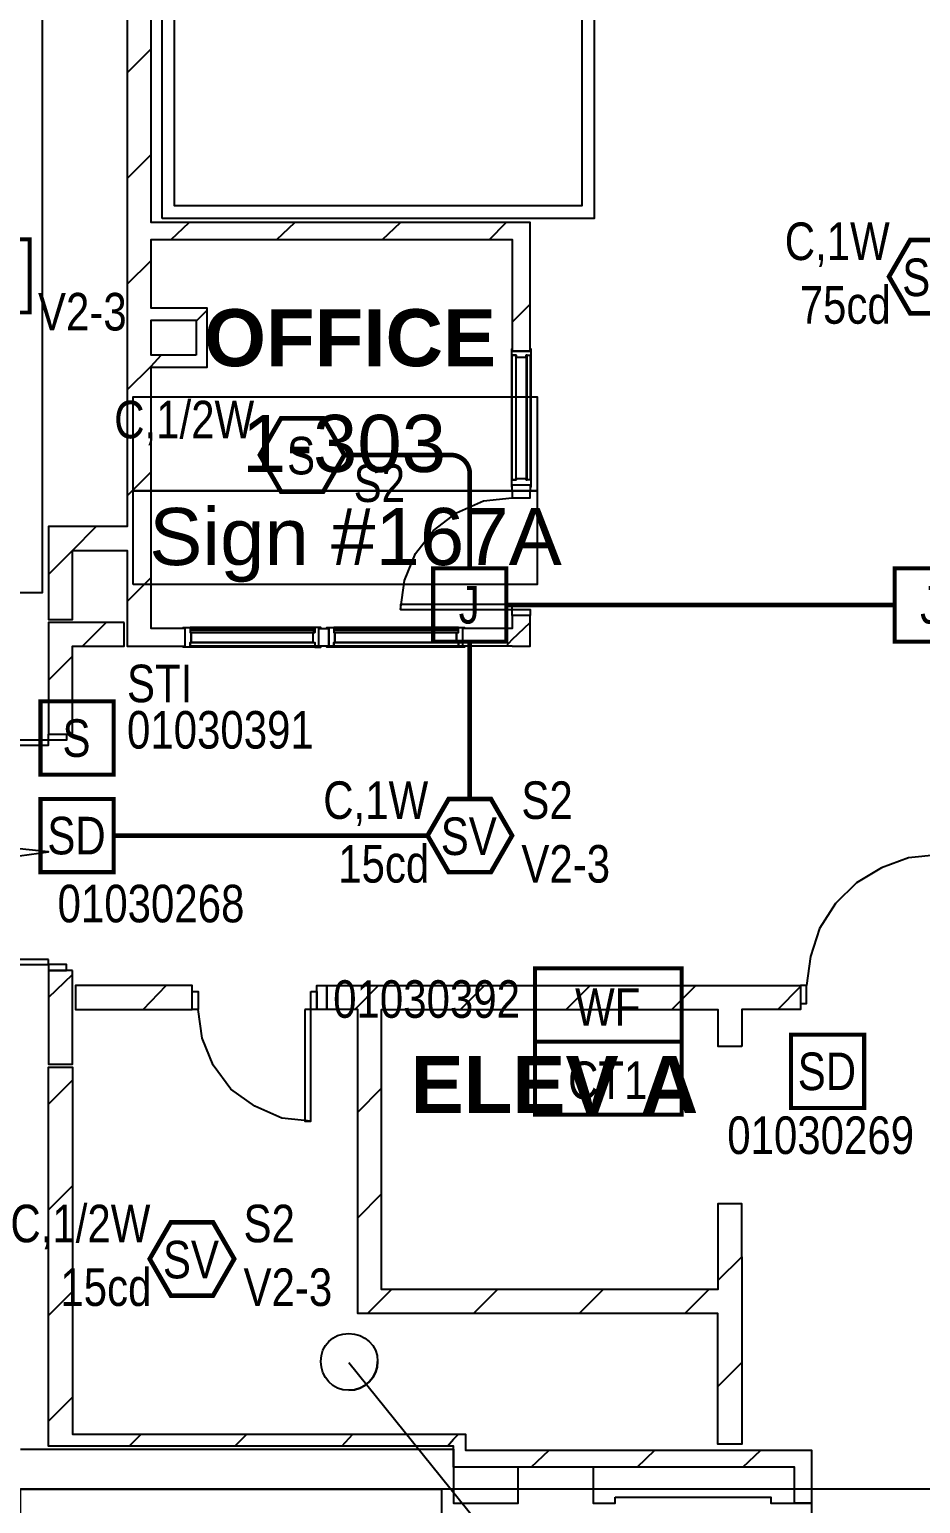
# Model space of a CAD drawing. Header units: inches. Extents: x 8199 to 15931, y 7617 to 15423.
# Drawn here: x 9927.5 to 10212.1, y 8976.3 to 9447.2 of the extents above; entities that cross this region are included whole.
import ezdxf
from ezdxf.enums import TextEntityAlignment as Align

# ---------------------------------------------------------------- set-up
doc = ezdxf.new("R2010")
doc.units = ezdxf.units.IN
doc.header["$LTSCALE"] = 0.25
doc.header["$MEASUREMENT"] = 0
for name, color, linetype in [('BACKGROUND', 8, 'Continuous'), ('CONDUIT', 6, 'Continuous'), ('EOL', 1, 'Continuous'), ('JUNCTION BOX', 1, 'Continuous'), ('MONITOR MODULE', 1, 'Continuous'), ('PULL STATION', 1, 'Continuous'), ('SMOKE DETECTOR', 1, 'Continuous'), ('SPEAKER', 1, 'Continuous'), ('SPEAKER STROBE', 1, 'Continuous'), ('WATERFLOW SWITCH', 1, 'Continuous')]:
    doc.layers.add(name, color=color, linetype=linetype)
doc.styles.add('Arial', font='arial.ttf', dxfattribs={"width": 0.8})
doc.styles.add('PDF Arial', font='arial.ttf')
doc.styles.add('PDF Arial Bold', font='arialbd.ttf')

# ---------------------------------------------------------------- blocks, each defined once
blk = doc.blocks.new('SIGA-278')
at = {"layer": 'PULL STATION', "const_width": 1.3}
blk.add_lwpolyline([(-11.5, -11.68), (-11.5, 11.7), (11.89, 11.7), (11.89, -11.68)], close=True, dxfattribs=at)
at = {"layer": 'PULL STATION', "style": 'Arial', "width": 0.8}
blk.add_text('S', height=12, dxfattribs=at).set_placement((0, 0), align=Align.MIDDLE)
for tag, p in [('ADDRESS', (20.64, 8.96)), ('ZONE', (20.64, -8.58))]:
    blk.add_attdef(tag, text='', height=12, dxfattribs=at).set_placement(p, align=Align.MIDDLE_LEFT)
blk.add_attdef('SUBSCRIPT', text='', height=12, dxfattribs=at).set_placement((-16.56, -9.02), align=Align.MIDDLE_RIGHT)
blk = doc.blocks.new('GC-S7')
at = {"layer": 'SPEAKER', "const_width": 1.46}
blk.add_lwpolyline([(13.83, 0.21), (7.08, 11.9), (-6.42, 11.9), (-13.17, 0.21), (-6.42, -11.49), (7.08, -11.49)], close=True, dxfattribs=at)
at = {"layer": 'SPEAKER', "style": 'Arial', "width": 0.8}
blk.add_text('S', height=12, dxfattribs=at).set_placement((0, 0), align=Align.MIDDLE)
for tag, p in [('C', (-14.98, 11.52)), ('1/2W', (-14.65, -8.82))]:
    blk.add_attdef(tag, text='', height=12, dxfattribs=at).set_placement(p, align=Align.MIDDLE_RIGHT)
blk.add_attdef('Speaker_Circuit', text='', height=12, dxfattribs=at).set_placement((16.8, -8.82), align=Align.MIDDLE_LEFT)
blk = doc.blocks.new('WATERFLOW SWITCH')
at = {"layer": 'WATERFLOW SWITCH', "const_width": 1.25}
blk.add_lwpolyline([(-23.19, 12.37), (23.58, 12.37), (23.58, -11.01), (-23.19, -11.01)], close=True, dxfattribs=at)
at = {"layer": 'WATERFLOW SWITCH', "style": 'Arial', "width": 0.8}
blk.add_text('WF', height=12, dxfattribs=at).set_placement((0, 0), align=Align.MIDDLE)
for tag, p in [('ADDRESS', (28.76, 11.59)), ('ZONE', (29.08, -8.75))]:
    blk.add_attdef(tag, text='', height=12, dxfattribs=at).set_placement(p, align=Align.MIDDLE_LEFT)
blk = doc.blocks.new('GC-S7VM')
at = {"layer": 'SPEAKER STROBE', "const_width": 1.46}
blk.add_lwpolyline([(13.83, 0.21), (7.08, 11.9), (-6.42, 11.9), (-13.17, 0.21), (-6.42, -11.49), (7.08, -11.49)], close=True, dxfattribs=at)
at = {"layer": 'SPEAKER STROBE', "style": 'Arial', "width": 0.8}
blk.add_text('SV', height=12, dxfattribs=at).set_placement((0, 0), align=Align.MIDDLE)
for tag, p in [('C', (-12.95, 11.52)), ('CANDELA', (-12.62, -8.82)), ('1/2W', (-12.62, -29.16))]:
    blk.add_attdef(tag, text='', height=12, dxfattribs=at).set_placement(p, align=Align.MIDDLE_RIGHT)
for tag, p in [('Speaker_Circuit', (16.8, 11.52)), ('Visual_Circuit', (16.8, -8.82))]:
    blk.add_attdef(tag, text='', height=12, dxfattribs=at).set_placement(p, align=Align.MIDDLE_LEFT)
blk = doc.blocks.new('SIGA-PD')
at = {"layer": 'SMOKE DETECTOR', "const_width": 1.3}
blk.add_lwpolyline([(-11.5, -11.68), (-11.5, 11.7), (11.89, 11.7), (11.89, -11.68)], close=True, dxfattribs=at)
at = {"layer": 'SMOKE DETECTOR', "style": 'Arial', "width": 0.8}
blk.add_text('SD', height=12, dxfattribs=at).set_placement((0, 0), align=Align.MIDDLE)
for tag, p in [('ADDRESS', (20.64, 8.96)), ('ZONE', (20.64, -8.58))]:
    blk.add_attdef(tag, text='', height=12, dxfattribs=at).set_placement(p, align=Align.MIDDLE_LEFT)
blk.add_attdef('SUBSCRIPT', text='', height=12, dxfattribs=at).set_placement((-16.56, -9.02), align=Align.MIDDLE_RIGHT)
blk = doc.blocks.new('SIGA-CT1')
at = {"layer": 'MONITOR MODULE', "const_width": 1.25}
blk.add_lwpolyline([(-23.19, 12.37), (23.58, 12.37), (23.58, -11.01), (-23.19, -11.01)], close=True, dxfattribs=at)
at = {"layer": 'MONITOR MODULE', "style": 'Arial', "width": 0.8}
blk.add_text('CT1', height=12, dxfattribs=at).set_placement((0, 0), align=Align.MIDDLE)
blk = doc.blocks.new('EOLR')
at = {"layer": 'EOL', "const_width": 1.25}
blk.add_lwpolyline([(-23.38, 11.69), (23.38, 11.69), (23.38, -11.69), (-23.38, -11.69)], close=True, dxfattribs=at)
at = {"layer": 'EOL', "style": 'Arial', "width": 0.8}
blk.add_text('EOL', height=12, dxfattribs=at).set_placement((0, 0), align=Align.MIDDLE)
for tag, p in [('CIRCUIT#', (28.56, 10.91)), ('EOL_VALUE', (28.88, -9.43))]:
    blk.add_attdef(tag, text='', height=12, dxfattribs=at).set_placement(p, align=Align.MIDDLE_LEFT)
blk = doc.blocks.new('JUNCTION BOX')
at = {"const_width": 1.3}
blk.add_lwpolyline([(-11.5, -11.68), (-11.5, 11.7), (11.89, 11.7), (11.89, -11.68)], close=True, dxfattribs=at)
at = {"style": 'Arial', "width": 0.8}
blk.add_text('J', height=12, dxfattribs=at).set_placement((0, 0), align=Align.MIDDLE)
blk.add_attdef('SUBSCRIPT', text='', height=12, dxfattribs=at).set_placement((-16.56, -9.02), align=Align.MIDDLE_RIGHT)

msp = doc.modelspace()

# ---------------------------------------------------------------- linework, layer by layer
at = {"layer": 'BACKGROUND'}
for points in [[(9914.78, 9267.37), (9931.66, 9267.37), (9931.66, 9480.19), (9931.66, 9576.72), (9931.66, 9603.48), (9931.66, 9700.33), (9931.66, 9747.16), (9931.66, 9843.69), (9931.66, 9890.52), (9931.66, 9987.05), (9931.66, 10033.89)], [(9958.74, 9879.69), (9958.74, 9288.4), (9933.57, 9288.4), (9933.57, 9280.75), (9933.57, 9258.77), (9941.22, 9258.77), (9941.22, 9280.75), (9958.74, 9280.75), (9958.74, 9250.17), (9966.39, 9250.17), (9977.22, 9250.17), (9977.22, 9255.9), (9976.58, 9255.9), (9976.58, 9256.22), (9978.81, 9256.22), (9978.81, 9254.63), (9979.13, 9254.63), (9979.13, 9251.44), (9978.81, 9251.44), (9978.81, 9249.85), (9978.81, 9251.44), (10018.64, 9251.44), (10018.64, 9249.85), (9978.81, 9249.85), (9976.58, 9249.85), (9976.58, 9250.17), (9977.22, 9250.17), (9977.22, 9255.9), (9966.39, 9255.9), (9966.39, 9339.37), (9980.72, 9339.37), (9984.23, 9339.37), (9984.23, 9354.35), (9984.23, 9358.17), (9966.39, 9358.17), (9966.39, 9380.15), (10081.71, 9380.15), (10081.71, 9344.47), (10081.71, 9345.11), (10081.4, 9345.11), (10081.4, 9343.2), (10081.4, 9303.37), (10082.99, 9303.37), (10082.99, 9343.2), (10081.4, 9343.2), (10082.99, 9343.2), (10082.99, 9342.56), (10086.18, 9342.56), (10086.18, 9343.2), (10087.77, 9343.2), (10087.77, 9345.11), (10087.45, 9345.11), (10087.45, 9344.47), (10087.45, 9380.15), (10087.45, 9385.57), (9966.39, 9385.57), (9966.39, 9879.69)], [(9958.74, 9433.36), (9966.39, 9441)], [(9958.74, 9399.59), (9966.39, 9407.23)], [(9972.76, 9380.15), (9978.49, 9385.57)], [(10006.53, 9380.15), (10012.26, 9385.57)], [(10040.3, 9380.15), (10046.03, 9385.57)], [(10074.39, 9380.15), (10079.8, 9385.57)], [(9958.74, 9365.82), (9966.39, 9373.46)], [(9980.72, 9354.03), (9981.04, 9354.35), (9984.23, 9357.53)], [(10081.71, 9353.71), (10087.45, 9359.44)], [(9958.74, 9332.05), (9966.39, 9339.69), (9969.57, 9343.2)], [(10081.71, 9303.37), (10081.71, 9343.2)], [(10087.45, 9343.2), (10087.45, 9303.37)], [(10087.77, 9303.37), (10087.77, 9343.2)], [(9958.74, 9298.28), (9966.39, 9305.92)], [(10046.03, 9261.96), (10047.31, 9271.2), (10050.81, 9279.8), (10056.55, 9287.13), (10063.87, 9292.86), (10072.48, 9296.68), (10081.71, 9297.64), (10087.45, 9297.64), (10087.45, 9299.87), (10081.71, 9299.87), (10081.71, 9297.64)], [(9933.57, 9273.11), (9941.22, 9280.75), (9948.87, 9288.4)], [(9958.74, 9264.51), (9966.39, 9272.15)], [(9944.41, 9250.17), (9952.05, 9257.82)], [(10081.71, 9250.17), (10087.45, 9250.17), (10087.45, 9260.05), (10081.71, 9260.05), (10081.71, 9255.9), (10065.79, 9255.9), (10065.79, 9250.17), (10066.42, 9250.17), (10066.42, 9249.85), (10064.51, 9249.85), (10064.51, 9251.44), (10063.87, 9251.44), (10063.87, 9254.63), (10064.51, 9254.63), (10064.51, 9256.22), (10066.42, 9256.22), (10066.42, 9255.9), (10065.79, 9255.9), (10065.79, 9250.17)], [(10079.8, 9250.17), (10081.71, 9252.4), (10087.45, 9257.82)], [(10018.64, 9256.22), (9978.81, 9256.22)], [(9978.81, 9255.9), (10018.64, 9255.9)], [(10019.91, 9250.17), (10019.91, 9255.9), (10020.55, 9255.9), (10020.55, 9256.22), (10018.64, 9256.22), (10018.64, 9254.63), (10018, 9254.63), (10018, 9251.44), (10018.64, 9251.44), (10018.64, 9249.85), (10020.55, 9249.85), (10020.55, 9250.17), (10019.91, 9250.17), (10019.91, 9255.9), (10023.1, 9255.9), (10022.46, 9255.9), (10022.46, 9256.22), (10024.69, 9256.22), (10024.69, 9254.63), (10025.01, 9254.63), (10025.01, 9251.44), (10024.69, 9251.44), (10024.69, 9249.85), (10022.46, 9249.85), (10022.46, 9250.17), (10023.1, 9250.17), (10023.1, 9255.9), (10023.1, 9250.17)], [(10064.51, 9256.22), (10024.69, 9256.22)], [(10024.69, 9255.9), (10064.51, 9255.9)], [(9933.57, 9239.34), (9941.22, 9246.98)], [(9897.57, 9148.54), (9898.85, 9157.78), (9902.35, 9166.38), (9908.09, 9174.03), (9915.73, 9179.44), (9924.33, 9183.27), (9933.57, 9184.54), (9924.33, 9185.5), (9915.73, 9189.32), (9908.09, 9195.05), (9902.35, 9202.38), (9898.85, 9210.98), (9897.57, 9220.22), (9897.57, 9218.63), (9933.57, 9218.63), (9933.57, 9220.22), (9897.57, 9220.22)], [(10217.75, 9183.59), (10208.19, 9182.63), (10199.59, 9179.44), (10191.63, 9174.67), (10184.94, 9167.97), (10179.84, 9160.01), (10176.97, 9151.09), (10175.7, 9141.85), (10173.79, 9141.85), (10173.79, 9136.12), (10175.7, 9136.12), (10175.7, 9141.85)], [(9933.57, 9138.03), (9941.22, 9145.36)], [(9963.84, 9134.2), (9971.17, 9141.85)], [(10017.36, 9098.52), (10008.12, 9099.48), (9999.52, 9103.3), (9991.87, 9108.72), (9986.14, 9116.36), (9982.64, 9124.97), (9981.36, 9134.2), (9979.45, 9134.2), (9979.45, 9139.94), (9981.36, 9139.94), (9981.36, 9134.2)], [(10017.36, 9134.2), (10017.36, 9139.94)], [(10017.36, 9139.94), (10019.27, 9139.94)], [(10019.27, 9139.94), (10019.27, 9134.2)], [(10154.99, 9055.2), (10154.99, 8995.3), (10147.34, 8995.3), (10147.34, 9037.04), (10032.33, 9037.04), (10032.33, 9044.68), (10032.33, 9134.2), (10022.46, 9134.2), (10022.46, 9141.85), (10154.99, 9141.85), (10173.79, 9141.85), (10173.79, 9134.2), (10154.99, 9134.2), (10154.99, 9122.42), (10154.99, 9122.74)], [(10031.38, 9134.2), (10039.02, 9141.85)], [(10065.15, 9134.2), (10072.79, 9141.85)], [(10098.92, 9134.2), (10106.56, 9141.85)], [(10132.69, 9134.2), (10140.33, 9141.85)], [(10166.46, 9134.2), (10173.79, 9141.53)], [(10019.27, 9134.2), (10017.36, 9134.2)], [(10147.34, 9047.55), (10154.99, 9055.2), (10154.99, 9072.08), (10147.34, 9072.08), (10147.34, 9055.2), (10147.34, 9044.68), (10039.98, 9044.68), (10039.98, 9134.2), (10147.34, 9134.2), (10147.34, 9122.42), (10154.99, 9122.42)], [(9924.65, 8993.71), (10062.92, 8993.71), (10062.92, 8980.97), (10062.92, 8976.51), (10083.63, 8976.51), (10083.63, 8987.97), (10066.74, 8987.97), (10062.92, 8987.97), (10062.92, 8994.67), (9941.22, 8994.67), (9933.57, 8994.67), (9933.57, 9115.73), (9941.22, 9115.73), (9941.22, 8998.49), (10062.92, 8998.49), (10066.74, 8998.49), (10066.74, 8993.39), (10177.29, 8993.39), (10177.29, 8987.97), (10177.29, 8976.51), (10171.87, 8976.51), (10177.29, 8976.51), (10177.29, 8972.36)], [(9933.57, 9103.94), (9941.22, 9111.59)], [(10032.33, 9101.39), (10039.98, 9109.04)], [(9933.57, 9070.17), (9941.22, 9077.82)], [(10032.33, 9067.62), (10039.98, 9075.27)], [(10154.99, 9055.2), (10154.99, 9055.2)], [(9933.57, 9036.4), (9941.22, 9044.05)], [(10035.52, 9037.04), (10043.17, 9044.68)], [(10069.29, 9037.04), (10076.94, 9044.68)], [(10103.06, 9037.04), (10110.71, 9044.68)], [(10136.83, 9037.04), (10144.48, 9044.68)], [(10029.47, 9021.43), (10105.93, 8926.49), (10141.93, 8926.49)], [(10147.34, 9013.78), (10154.99, 9021.43)], [(9933.57, 9002.63), (9941.22, 9010.28)], [(9959.38, 8994.67), (9963.2, 8998.49)], [(9993.15, 8994.67), (9996.97, 8998.49)], [(10027.24, 8994.67), (10030.74, 8998.49)], [(10061.01, 8994.67), (10062.92, 8996.9), (10064.51, 8998.49)], [(10087.77, 8987.97), (10093.5, 8993.39)], [(10121.54, 8987.97), (10127.27, 8993.39)], [(10155.31, 8987.97), (10161.04, 8993.39)], [(10107.52, 8987.97), (10083.63, 8987.97)], [(9833.86, 8976.51), (9900.76, 8976.51), (9900.76, 8956.75), (9924.65, 8956.75), (9924.65, 8980.97), (10059.1, 8980.97), (10059.1, 8976.51), (10059.1, 8972.36), (10059.1, 8970.45), (10033.61, 8944.97), (10041.25, 8939.23), (10049.86, 8935.73), (10059.1, 8934.45)]]:
    msp.add_lwpolyline(points, dxfattribs=at)
for points in [[(9969.89, 9386.84), (9969.89, 9390.98), (9969.89, 9591.69), (9973.71, 9591.69), (9997.93, 9591.69), (9997.93, 9650.63), (9973.71, 9650.63), (9969.89, 9650.63), (9969.89, 9877.78), (9969.89, 9879.69), (9969.89, 9881.6), (10104.02, 9881.6), (10107.84, 9881.6), (10107.84, 9879.69), (10107.84, 9390.98), (10107.84, 9386.84)], [(9973.71, 9587.87), (9973.71, 9390.98), (10104.02, 9390.98), (10104.02, 9650.63), (10001.75, 9650.63), (10001.75, 9587.87), (9997.93, 9587.87)], [(9980.72, 9343.2), (9966.39, 9343.2), (9966.39, 9354.35), (9980.72, 9354.35)], [(10081.71, 9344.47), (10087.45, 9344.47)], [(10086.18, 9342.56), (10086.18, 9303.69), (10082.99, 9303.69), (10082.99, 9342.56)], [(10086.49, 9303.37), (10086.49, 9343.2), (10086.18, 9343.2), (10086.18, 9303.37)], [(9960.65, 9299.87), (9960.65, 9329.82), (10089.68, 9329.82), (10089.68, 9299.87)], [(9960.65, 9269.92), (9960.65, 9299.87), (10089.68, 9299.87), (10089.68, 9269.92)], [(10082.99, 9303.37), (10081.4, 9303.37), (10081.4, 9301.14), (10081.71, 9301.14), (10081.71, 9301.78), (10087.45, 9301.78), (10087.45, 9301.14), (10087.77, 9301.14), (10087.77, 9303.37), (10086.18, 9303.37), (10086.18, 9303.69), (10082.99, 9303.69)], [(10087.45, 9301.78), (10087.45, 9299.87), (10081.71, 9299.87), (10081.71, 9301.78)], [(10081.71, 9263.55), (10046.03, 9263.55), (10046.03, 9261.96), (10081.71, 9261.96)], [(9957.79, 9257.82), (9941.22, 9257.82), (9933.57, 9257.82), (9933.57, 9222.13), (9939.31, 9222.13), (9939.31, 9220.22), (9933.57, 9220.22), (9933.57, 9222.13), (9941.22, 9222.13), (9941.22, 9250.17), (9957.79, 9250.17)], [(10087.45, 9260.05), (10081.71, 9260.05), (10081.71, 9261.96), (10087.45, 9261.96)], [(10018.64, 9255.27), (9978.81, 9255.27), (9978.81, 9254.63), (10018.64, 9254.63)], [(9979.13, 9254.63), (10018, 9254.63), (10018, 9251.44), (9979.13, 9251.44)], [(10064.51, 9255.27), (10024.69, 9255.27), (10024.69, 9254.63), (10064.51, 9254.63)], [(10025.01, 9254.63), (10063.87, 9254.63), (10063.87, 9251.44), (10025.01, 9251.44)], [(10024.69, 9251.44), (10064.51, 9251.44), (10064.51, 9249.85), (10024.69, 9249.85)], [(9933.57, 9150.13), (9897.57, 9150.13), (9897.57, 9148.54), (9933.57, 9148.54)], [(9939.31, 9146.63), (9939.31, 9148.54), (9933.57, 9148.54), (9933.57, 9146.63)], [(9941.22, 9146.63), (9933.57, 9146.63), (9933.57, 9116.68), (9941.22, 9116.68)], [(9979.45, 9134.2), (9979.45, 9141.85), (9942.18, 9141.85), (9942.18, 9134.2)], [(10019.27, 9134.2), (10019.27, 9141.85), (10022.46, 9141.85), (10022.46, 9134.2)], [(10015.45, 9134.2), (10015.45, 9098.52), (10017.36, 9098.52), (10017.36, 9134.2)], [(10114.53, 8978.42), (10118.67, 8978.42), (10160.41, 8978.42), (10164.23, 8978.42), (10164.23, 8976.51), (10171.87, 8976.51), (10171.87, 8987.97), (10107.52, 8987.97), (10107.52, 8976.51), (10114.53, 8976.51)]]:
    msp.add_lwpolyline(points, close=True, dxfattribs=at)
at = {"layer": 'BACKGROUND', "ltscale": 0.208333}
msp.add_lwpolyline([(10081.71, 9250.17), (9978.81, 9250.17)], dxfattribs=at)
at = {"layer": 'BACKGROUND'}
msp.add_lwpolyline([(10029.47, 9012.51, 0.413793), (10038.71, 9021.74, -0.413793)], format="xyb", close=True, dxfattribs=at)
at = {"layer": 'BACKGROUND', "ltscale": 0.718333}
msp.add_lwpolyline([(10588.9, 8980.97), (9924.65, 8980.97)], dxfattribs=at)
at = {"layer": 'BACKGROUND'}
for points in [[(10020.55, 9021.74), (10020.55, 9026.84), (10024.37, 9030.67), (10029.47, 9030.67)], [(10020.55, 9021.74), (10020.55, 9026.84), (10024.37, 9030.67), (10029.47, 9030.67)], [(10029.47, 9030.67), (10034.56, 9030.67), (10038.71, 9026.84), (10038.71, 9021.74)], [(10029.47, 9030.67), (10034.56, 9030.67), (10038.71, 9026.84), (10038.71, 9021.74)], [(10029.47, 9012.51), (10024.37, 9012.51), (10020.55, 9016.65), (10020.55, 9021.74)], [(10029.47, 9012.51), (10024.37, 9012.51), (10020.55, 9016.65), (10020.55, 9021.74)]]:
    msp.add_open_spline(points, degree=3, dxfattribs=at)
at = {"layer": 'CONDUIT', "lineweight": 0, "const_width": 1.5}
msp.add_lwpolyline([(10028.09, 9311.29), (10062.13, 9311.29, -0.414214), (10068.13, 9305.29), (10068.13, 9275.06)], format="xyb", dxfattribs=at)
for points in [[(10079.83, 9263.36), (10203.82, 9263.36)], [(10068.13, 9201.41), (10068.13, 9251.67)], [(10068.13, 9251.67), (10068.13, 9233.43)], [(9954.43, 9189.72), (10054.63, 9189.72)]]:
    msp.add_lwpolyline(points, dxfattribs=at)

# ---------------------------------------------------------------- block references
at = {"layer": 'EOL'}
ref = msp.add_blockref('EOLR', (9904.19, 9368.49), dxfattribs=at)
ref.add_attrib('EOL_VALUE', 'V2-3', dxfattribs={"height": 12, "style": 'Arial', "width": 0.8}).set_placement((9930.24, 9357.06), align=Align.MIDDLE_LEFT)
at = {"layer": 'JUNCTION BOX'}
for p in [(10067.94, 9263.36), (10215.32, 9263.36)]:
    msp.add_blockref('JUNCTION BOX', p, dxfattribs=at)
at = {"layer": 'MONITOR MODULE'}
msp.add_blockref('SIGA-CT1', (10112.18, 9111.55), dxfattribs=at)
at = {"layer": 'PULL STATION'}
ref = msp.add_blockref('SIGA-278', (9942.54, 9220.86), dxfattribs=at)
ref.add_attrib('ADDRESS', 'STI', dxfattribs={"height": 12, "style": 'Arial', "width": 0.8}).set_placement((9958.66, 9238.31), align=Align.MIDDLE_LEFT)
ref.add_attrib('ZONE', '01030391', dxfattribs={"height": 12, "style": 'Arial', "width": 0.8}).set_placement((9958.66, 9223.5), align=Align.MIDDLE_LEFT)
at = {"layer": 'SMOKE DETECTOR'}
ref = msp.add_blockref('SIGA-PD', (9942.54, 9189.71), dxfattribs=at)
ref.add_attrib('ZONE', '01030268', dxfattribs={"height": 12, "style": 'Arial', "width": 0.8}).set_placement((9936.5, 9168), align=Align.MIDDLE_LEFT)
ref = msp.add_blockref('SIGA-PD', (10182.18, 9114.41), dxfattribs=at)
ref.add_attrib('ZONE', '01030269', dxfattribs={"height": 12, "style": 'Arial', "width": 0.8}).set_placement((10150.35, 9094), align=Align.MIDDLE_LEFT)
at = {"layer": 'SPEAKER'}
msp.add_blockref('GC-S7', (10014.26, 9311.09), dxfattribs=at).add_auto_attribs({'C': 'C,1/2W', 'Speaker_Circuit': 'S2'})
at = {"layer": 'SPEAKER STROBE'}
for p, values in [((10215.18, 9368.04), {'C': 'C,1W', 'Speaker_Circuit': 'S2', 'Visual_Circuit': 'V2-3', 'CANDELA': '75cd'}), ((10067.81, 9189.51), {'C': 'C,1W', 'Speaker_Circuit': 'S2', 'Visual_Circuit': 'V2-3', 'CANDELA': '15cd'}), ((9979.08, 9054.27), {'C': 'C,1/2W', 'Speaker_Circuit': 'S2', 'Visual_Circuit': 'V2-3', 'CANDELA': '15cd'})]:
    msp.add_blockref('GC-S7VM', p, dxfattribs=at).add_auto_attribs(values)
at = {"layer": 'WATERFLOW SWITCH'}
ref = msp.add_blockref('WATERFLOW SWITCH', (10112.18, 9134.94), dxfattribs=at)
ref.add_attrib('ADDRESS', '01030392', dxfattribs={"height": 12, "style": 'Arial', "width": 0.8}).set_placement((10024.5, 9137.5), align=Align.MIDDLE_LEFT)

# ---------------------------------------------------------------- texts
at = {"layer": 'BACKGROUND', "attachment_point": 7}
for s, insert, char_height, style in [('OFFICE', (9983.27, 9339.38), 18.216, 'PDF Arial Bold'), ('1-303', (9995.38, 9305.6), 18.245, 'PDF Arial'), ('Sign #167A', (9965.75, 9270.61), 18.245, 'PDF Arial'), ('ELEV A', (10049.22, 9101.07), 18.216, 'PDF Arial Bold')]:
    msp.add_mtext(s, dxfattribs=dict(at, insert=insert, char_height=char_height, style=style))

doc.saveas('drawing.dxf')
